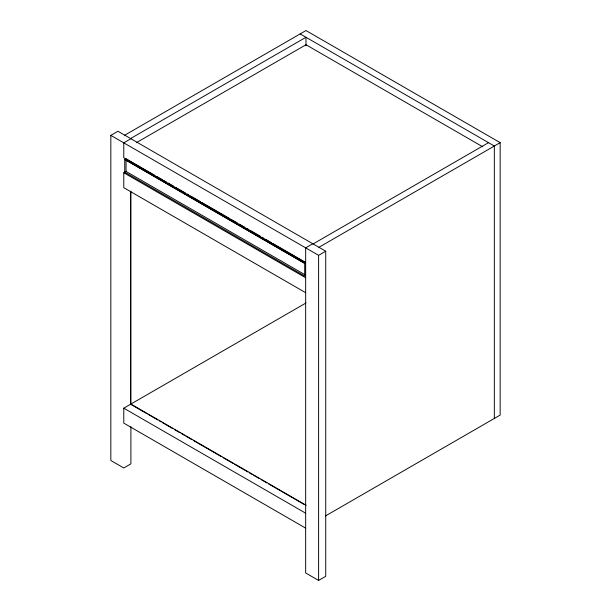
<?xml version="1.0" encoding="UTF-8"?>
<svg xmlns="http://www.w3.org/2000/svg" width="611" height="611" viewBox="0 0 611 611"><rect width="100%" height="100%" fill="white"/><g stroke="black" fill="none" stroke-linecap="round" stroke-linejoin="round"><path stroke-width="0.92" d="M130.899 426.669L130.899 463.856L123.781 467.965L110.835 460.495L110.835 135.375L117.954 131.258L325.724 251.22L325.724 576.341L318.606 580.45L305.66 572.973L305.66 247.852L312.779 243.743M124.751 135.184L305.989 30.55L500.165 142.661L500.165 415.09L325.518 515.921M130.578 138.552L305.989 37.279L305.989 45.848M130.899 138.735L123.781 142.844L123.781 157.791L305.66 262.806M136.337 142.691L305.989 44.748L482.736 146.793M126.355 158.577L124.751 159.479L124.751 172.18M305.66 292.7L123.781 187.692L123.781 172.745L126.355 171.279M313.107 243.934L488.517 142.661M318.934 247.295L500.165 142.661M110.835 135.375L318.606 255.329L325.724 251.22M305.66 528.133L123.781 423.125L123.781 408.179L305.989 302.98M300.161 33.91L494.337 146.021L494.337 418.451M126.867 159.204L154.934 175.41M156.584 176.358L162.366 179.695M164.015 180.65L166.49 182.078M168.14 183.033L173.921 186.37M175.571 187.325L185.477 193.038M187.126 193.993L188.776 194.947M190.426 195.902L200.332 201.615M201.981 202.569L230.049 218.776M231.699 219.723L237.473 223.061M239.13 224.016L244.904 227.353M246.554 228.308L249.028 229.736M250.686 230.691L260.584 236.404M262.241 237.358L263.891 238.313M265.541 239.268L271.315 242.598M272.972 243.552L305.156 262.142M304.69 263.341L124.751 159.448L304.69 263.364L304.69 276.073L124.751 172.157M305.156 274.843L126.042 171.431L126.042 159.639M123.781 172.745L305.66 277.753M130.899 404.062L306.164 505.251M130.578 404.253L146.266 413.311M147.923 414.266L157.829 419.986M159.486 420.941L161.136 421.896M162.786 422.85L172.699 428.571M174.349 429.525L180.13 432.863M181.78 433.818L184.262 435.246M185.912 436.201L191.694 439.538M193.343 440.493L221.426 456.707M223.076 457.654L232.99 463.382M234.639 464.337L247.86 471.959M249.509 472.914L251.984 474.35M253.641 475.305L259.423 478.642M261.073 479.589L266.854 482.927M268.504 483.881L304.018 504.388M123.781 408.179L305.66 513.187M318.606 255.329L318.606 580.45M130.899 191.174L130.899 404.742M130.578 191.892L130.578 404.306"/></g></svg>
